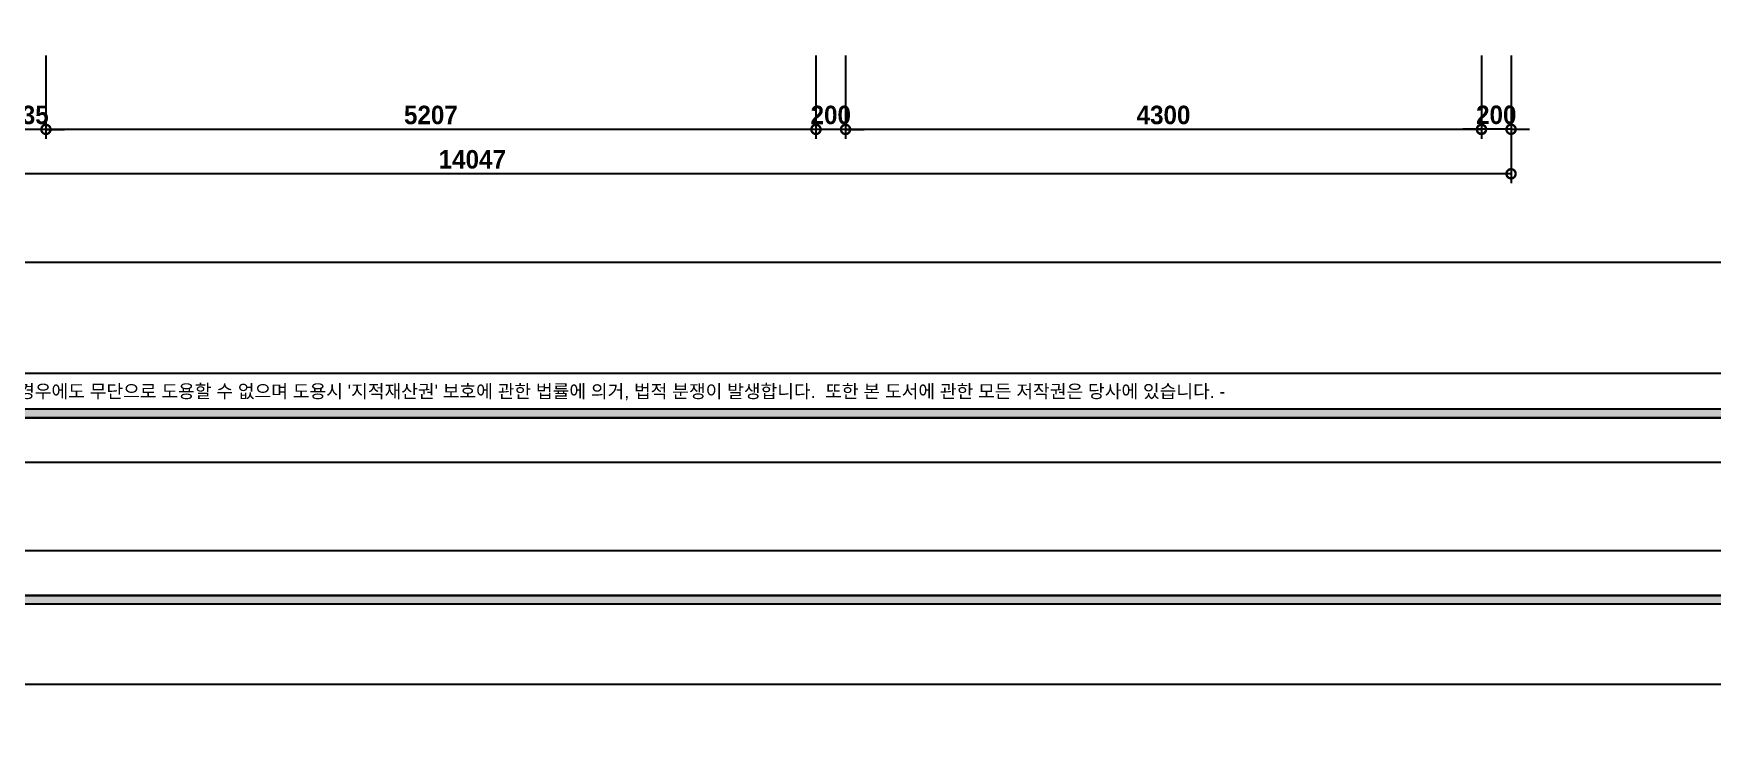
# Model space of a CAD drawing. Header units: inches. Extents: x 4138 to 127072, y -26315 to 43858.
# Drawn here: x 64678 to 76031, y 3646 to 8452 of the extents above; entities that cross this region are included whole.
import ezdxf
from ezdxf.enums import TextEntityAlignment as Align

# ---------------------------------------------------------------- set-up
doc = ezdxf.new("R2010")
doc.units = ezdxf.units.IN
doc.header["$LTSCALE"] = 50
doc.header["$MEASUREMENT"] = 0
for name, color, linetype in [('07-DIM', 5, 'Continuous'), ('07-DIM WAL', 5, 'Continuous'), ('FORM(YOURNAME)-11', 1, 'Continuous')]:
    doc.layers.add(name, color=color, linetype=linetype)
doc.styles.add('YOURNAME', font='HY울릉도M.TTF')
doc.styles.add('넥슨고딕', font='')
doc.styles.get('넥슨고딕').set_extended_font_data('NEXON Lv1 Gothic Bold', bold=True)
doc.dimstyles.new('50', dxfattribs={"dimscale": 50, "dimtxt": 2.5, "dimasz": 2.5, "dimexe": 1.25, "dimexo": 2, "dimtad": 1, "dimdec": 0, "dimtxsty": '넥슨고딕', "dimblk": 'DOTSMALL', "dimcen": 2.5, "dimclrd": 1, "dimclre": 1, "dimclrt": 2, "dimadec": 0, "dimazin": 0, "dimtfac": 1, "dimtdec": 0, "dimtix": 1, "dimtmove": 0, "dimatfit": 3, "dimldrblk": 'DOTSMALL', "dimfxl": 1.25, "dimarcsym": 0})

# ---------------------------------------------------------------- blocks, each defined once
blk = doc.blocks.new('FORM-PLAN')
at = {"layer": 'FORM(YOURNAME)-11'}
h = blk.add_hatch(color=256, dxfattribs=at)
h.dxf.hatch_style = 1
h.paths.add_polyline_path([(-71444, 55115), (10556, 55115), (10556, 54915), (-71444, 54915)])
h.paths.add_polyline_path([(-71444, -2085), (10556, -2085), (10556, -2285), (-71444, -2285)])
at = {"layer": 'Defpoints', "color": 158}
blk.add_line((1346, -1285), (-71444, -1285), dxfattribs=at)
for points in [[(-71444, -2285), (10556, -2285), (10556, 55115), (-71444, 55115)], [(-69444, 53115), (-64, 53115), (-64, 1215), (-69444, 1215)]]:
    blk.add_lwpolyline(points, close=True, dxfattribs=at)
at = {"layer": 'FORM(YOURNAME)-11', "color": 250}
blk.add_lwpolyline([(-72444, -3285), (11556, -3285), (11556, 56115), (-72444, 56115)], close=True, dxfattribs=at)
at = {"layer": 'FORM(YOURNAME)-11'}
for points in [[(-71444, 55115), (10556, 55115), (10556, 54915), (-71444, 54915)], [(-71444, -2085), (10556, -2085), (10556, -2285), (-71444, -2285)]]:
    blk.add_lwpolyline(points, close=True, dxfattribs=at)
at = {"layer": 'FORM(YOURNAME)-11', "color": 1, "style": 'YOURNAME'}
blk.add_text("- 본 도서는 어떠한 경우에도 무단으로 도용할 수 없으며 도용시 '지적재산권' 보호에 관한 법률에 의거, 법적 분쟁이 발생합니다.  또한 본 도서에 관한 모든 저작권은 당사에 있습니다. -", height=300, dxfattribs=at).set_placement((-32990, -1685), align=Align.MIDDLE_CENTER)
at = {"layer": 'FORM(YOURNAME)-11', "color": 3, "style": 'YOURNAME'}
for tag, height, p in [('1', 450, (9905, 18188)), ('2', 450, (9905, 17544)), ('3', 450, (9905, 16257)), ('4', 450, (9905, 14326)), ('5', 515, (9905, 12009)), ('6', 515, (9905, 9757)), ('7', 515, (9905, 7504)), ('8', 515, (9905, 5252)), ('9', 515, (9905, 2999)), ('10', 515, (5655, 811)), ('11', 515, (9905, 747)), ('12', 515, (5655, -1441)), ('13', 515, (9905, -1441))]:
    blk.add_attdef(tag, text='', height=height, dxfattribs=at).set_placement(p, align=Align.MIDDLE_RIGHT)
blk = doc.blocks.new('_DOTSMALL')
at = {"color": 0, "linetype": 'ByBlock', "const_width": 0.5}
blk.add_lwpolyline([(-0.0625, 0, 1), (0.0625, 0, 1)], format="xyb", close=True, dxfattribs=at)
blk = doc.blocks.new('*D56')
at = {"layer": '07-DIM', "color": 1, "lineweight": -2, "transparency": 16777216}
for p, q in [((74469, 8304), (74469, 7742)), ((74669, 8304), (74669, 7742)), ((74469, 7805), (74344, 7805)), ((74669, 7805), (74469, 7805)), ((74669, 7805), (74794, 7805))]:
    blk.add_line(p, q, dxfattribs=at)
at = {"layer": 'Defpoints', "color": 0, "transparency": 16777216}
for p in [(74469, 8404), (74669, 8404), (74469, 7805)]:
    blk.add_point(p, dxfattribs=at)
at = {"layer": '07-DIM', "color": 1, "lineweight": -2, "transparency": 16777216, "xscale": 125, "yscale": 125, "zscale": 125}
blk.add_blockref('_DOTSMALL', (74469, 7805), dxfattribs=at)
at = {"layer": '07-DIM', "color": 1, "lineweight": -2, "transparency": 16777216, "xscale": 125, "yscale": 125, "zscale": 125, "rotation": 180}
blk.add_blockref('_DOTSMALL', (74669, 7805), dxfattribs=at)
at = {"layer": '07-DIM', "color": 2, "transparency": 16777216, "insert": (74569, 7902), "char_height": 125, "attachment_point": 5, "style": '넥슨고딕'}
blk.add_mtext('200', dxfattribs=at)
blk = doc.blocks.new('*D57')
at = {"layer": '07-DIM', "color": 1, "lineweight": -2, "transparency": 16777216}
for p, q in [((70169, 8304), (70169, 7741)), ((74469, 8304), (74469, 7741)), ((74469, 7804), (70169, 7804))]:
    blk.add_line(p, q, dxfattribs=at)
at = {"layer": 'Defpoints', "color": 0, "transparency": 16777216}
for p in [(70169, 8404), (74469, 8404), (70169, 7804)]:
    blk.add_point(p, dxfattribs=at)
at = {"layer": '07-DIM', "color": 1, "lineweight": -2, "transparency": 16777216, "xscale": 125, "yscale": 125, "zscale": 125, "rotation": 180}
blk.add_blockref('_DOTSMALL', (70169, 7804), dxfattribs=at)
at = {"layer": '07-DIM', "color": 1, "lineweight": -2, "transparency": 16777216, "xscale": 125, "yscale": 125, "zscale": 125}
blk.add_blockref('_DOTSMALL', (74469, 7804), dxfattribs=at)
at = {"layer": '07-DIM', "color": 2, "transparency": 16777216, "insert": (72319, 7901), "char_height": 125, "attachment_point": 5, "style": '넥슨고딕'}
blk.add_mtext('4300', dxfattribs=at)
blk = doc.blocks.new('*D58')
at = {"layer": '07-DIM', "color": 1, "lineweight": -2, "transparency": 16777216}
for p, q in [((69969, 8304), (69969, 7741)), ((70169, 8304), (70169, 7741)), ((69969, 7804), (69844, 7804)), ((70169, 7804), (69969, 7804)), ((70169, 7804), (70294, 7804))]:
    blk.add_line(p, q, dxfattribs=at)
at = {"layer": 'Defpoints', "color": 0, "transparency": 16777216}
for p in [(69969, 8404), (70169, 8404), (69969, 7804)]:
    blk.add_point(p, dxfattribs=at)
at = {"layer": '07-DIM', "color": 1, "lineweight": -2, "transparency": 16777216, "xscale": 125, "yscale": 125, "zscale": 125}
blk.add_blockref('_DOTSMALL', (69969, 7804), dxfattribs=at)
at = {"layer": '07-DIM', "color": 1, "lineweight": -2, "transparency": 16777216, "xscale": 125, "yscale": 125, "zscale": 125, "rotation": 180}
blk.add_blockref('_DOTSMALL', (70169, 7804), dxfattribs=at)
at = {"layer": '07-DIM', "color": 2, "transparency": 16777216, "insert": (70069, 7901), "char_height": 125, "attachment_point": 5, "style": '넥슨고딕'}
blk.add_mtext('200', dxfattribs=at)
blk = doc.blocks.new('*D59')
at = {"layer": '07-DIM', "color": 1, "lineweight": -2, "transparency": 16777216}
for p, q in [((64762, 8304), (64762, 7741)), ((69969, 8304), (69969, 7741)), ((69969, 7804), (64762, 7804))]:
    blk.add_line(p, q, dxfattribs=at)
at = {"layer": 'Defpoints', "color": 0, "transparency": 16777216}
for p in [(64762, 8404), (69969, 8404), (64762, 7804)]:
    blk.add_point(p, dxfattribs=at)
at = {"layer": '07-DIM', "color": 1, "lineweight": -2, "transparency": 16777216, "xscale": 125, "yscale": 125, "zscale": 125, "rotation": 180}
blk.add_blockref('_DOTSMALL', (64762, 7804), dxfattribs=at)
at = {"layer": '07-DIM', "color": 1, "lineweight": -2, "transparency": 16777216, "xscale": 125, "yscale": 125, "zscale": 125}
blk.add_blockref('_DOTSMALL', (69969, 7804), dxfattribs=at)
at = {"layer": '07-DIM', "color": 2, "transparency": 16777216, "insert": (67365, 7901), "char_height": 125, "attachment_point": 5, "style": '넥슨고딕'}
blk.add_mtext('5207', dxfattribs=at)
blk = doc.blocks.new('*D60')
at = {"layer": '07-DIM', "color": 1, "lineweight": -2, "transparency": 16777216}
for p, q in [((64527, 8304), (64527, 7741)), ((64762, 8304), (64762, 7741)), ((64527, 7804), (64402, 7804)), ((64762, 7804), (64527, 7804)), ((64762, 7804), (64887, 7804))]:
    blk.add_line(p, q, dxfattribs=at)
at = {"layer": 'Defpoints', "color": 0, "transparency": 16777216}
for p in [(64527, 8404), (64762, 8404), (64527, 7804)]:
    blk.add_point(p, dxfattribs=at)
at = {"layer": '07-DIM', "color": 1, "lineweight": -2, "transparency": 16777216, "xscale": 125, "yscale": 125, "zscale": 125}
blk.add_blockref('_DOTSMALL', (64527, 7804), dxfattribs=at)
at = {"layer": '07-DIM', "color": 1, "lineweight": -2, "transparency": 16777216, "xscale": 125, "yscale": 125, "zscale": 125, "rotation": 180}
blk.add_blockref('_DOTSMALL', (64762, 7804), dxfattribs=at)
at = {"layer": '07-DIM', "color": 2, "transparency": 16777216, "insert": (64644, 7901), "char_height": 125, "attachment_point": 5, "style": '넥슨고딕'}
blk.add_mtext('235', dxfattribs=at)
blk = doc.blocks.new('*D73')
at = {"layer": '07-DIM', "color": 1, "lineweight": -2, "transparency": 16777216}
for p, q in [((60622, 8304), (60622, 7441)), ((74669, 8304), (74669, 7441)), ((74669, 7504), (60622, 7504))]:
    blk.add_line(p, q, dxfattribs=at)
at = {"layer": 'Defpoints', "color": 0, "transparency": 16777216}
for p in [(60622, 8404), (74669, 8404), (60622, 7504)]:
    blk.add_point(p, dxfattribs=at)
at = {"layer": '07-DIM', "color": 1, "lineweight": -2, "transparency": 16777216, "xscale": 125, "yscale": 125, "zscale": 125, "rotation": 180}
blk.add_blockref('_DOTSMALL', (60622, 7504), dxfattribs=at)
at = {"layer": '07-DIM', "color": 1, "lineweight": -2, "transparency": 16777216, "xscale": 125, "yscale": 125, "zscale": 125}
blk.add_blockref('_DOTSMALL', (74669, 7504), dxfattribs=at)
at = {"layer": '07-DIM', "color": 2, "transparency": 16777216, "insert": (67645, 7601), "char_height": 125, "attachment_point": 5, "style": '넥슨고딕'}
blk.add_mtext('14047', dxfattribs=at)

msp = doc.modelspace()

# ---------------------------------------------------------------- block references
at = {"layer": '07-DIM WAL', "xscale": 0.3, "yscale": 0.3, "zscale": 0.3}
for p in [(78071.7, 6539.4), (78071.7, -11880.6)]:
    msp.add_blockref('FORM-PLAN', p, dxfattribs=at)

# ---------------------------------------------------------------- dimensions: what is measured, and where the dimension line sits
at = {"layer": '07-DIM'}
for base, p1, p2, picture, middle in [((60621.9, 7504), (74668.9, 8404), (60621.9, 8404), '*D73', (67645.4, 7600.8)), ((64526.9, 7804), (64761.9, 8404), (64526.9, 8404), '*D60', (64644.4, 7900.8)), ((64761.9, 7804), (69968.9, 8404), (64761.9, 8404), '*D59', (67365.4, 7900.8)), ((69968.9, 7804), (70168.9, 8404), (69968.9, 8404), '*D58', (70068.9, 7900.8)), ((70168.9, 7804), (74468.9, 8404), (70168.9, 8404), '*D57', (72318.9, 7900.8)), ((74468.9, 7804.8), (74668.9, 8404), (74468.9, 8404), '*D56', (74568.9, 7901.7))]:
    dim = msp.add_linear_dim(base=base, p1=p1, p2=p2, dimstyle='50', dxfattribs=at)
    dim.commit()
    dim.dimension.update_dxf_attribs({"geometry": picture, "text_midpoint": middle})

doc.saveas('drawing.dxf')
